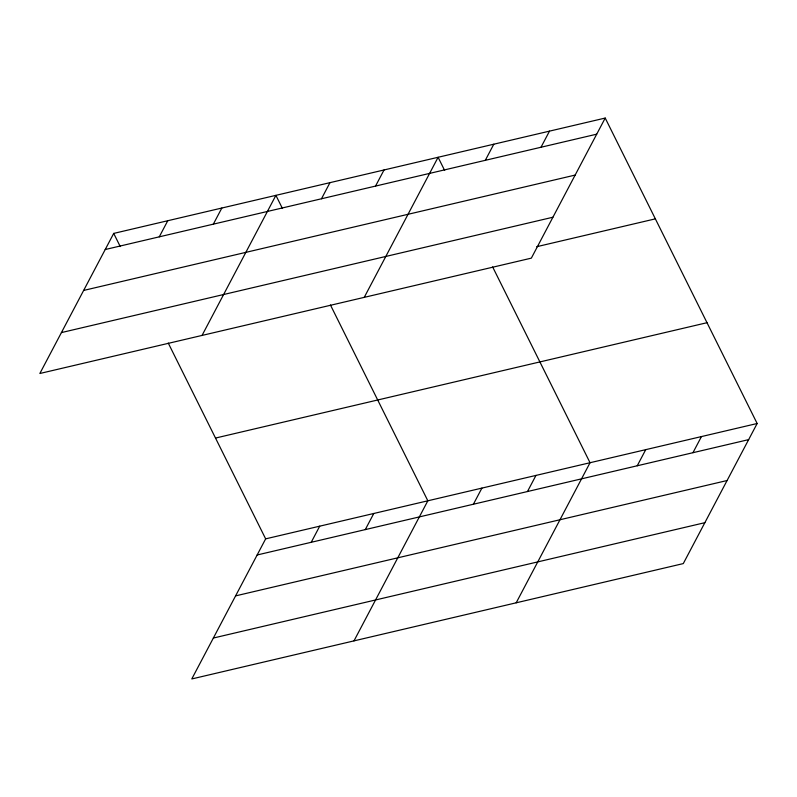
<?xml version="1.0" encoding="UTF-8"?>
<svg xmlns="http://www.w3.org/2000/svg" width="797" height="797" viewBox="0 0 797 797"><rect width="100%" height="100%" fill="white"/><g stroke="black" fill="none" stroke-linecap="round" stroke-linejoin="round"><path stroke-width="1.2" d="M605.212 118.056L113.712 233.411L39.85 373.494L531.35 258.138L605.212 118.056L757.15 423.506L683.288 563.589L191.788 678.944L265.65 538.862L757.15 423.506M159.27 236.839L167.768 220.729M213.337 224.156L221.835 208.037M202.049 335.427L275.901 195.345L282.447 208.495M321.47 198.772L329.968 182.652M375.536 186.09L384.034 169.97M364.239 297.361L438.101 157.278L444.636 170.428M485.303 160.327L493.801 144.207M311.219 542.289L319.717 526.169M541.004 147.246L549.502 131.126M365.285 529.597L373.783 513.477M353.988 640.878L427.84 500.795L330.436 304.982M473.408 504.222L481.906 488.103M527.475 491.53L535.973 475.41M516.187 602.811L590.039 462.728L492.636 266.915M637.241 465.767L645.739 449.647M692.952 452.696L701.45 436.577M105.214 249.531L596.714 134.175M83.645 290.437L575.145 175.081M61.419 332.588L552.919 217.232M536.68 246.711L655.353 218.856M215.509 438.061L707.009 322.705M257.152 554.981L748.652 439.625M235.583 595.887L727.083 480.531M213.357 638.038L704.857 522.683M113.712 233.411L120.247 246.562M168.247 343.049L265.65 538.862"/></g></svg>
